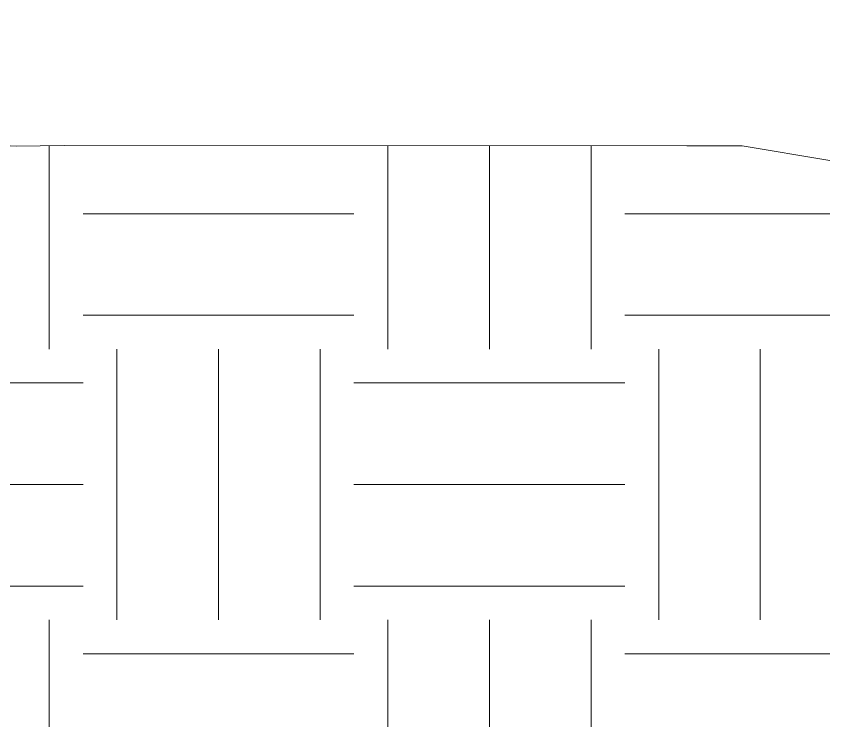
# Model space of a CAD drawing. Header units: inches. Extents: x 1718 to 6958, y -253 to 585.
# Drawn here: x 3999.9 to 4072, y -87.1 to -24.7 of the extents above; entities that cross this region are included whole.
import ezdxf

# ---------------------------------------------------------------- set-up
doc = ezdxf.new("R2010")
doc.units = ezdxf.units.IN
doc.header["$MEASUREMENT"] = 0
for name, color, linetype, lineweight in [('0-1', 7, 'Continuous', 5), ('C-TOPO-1', 252, 'Continuous', 9), ('C-TOPO-2', 250, 'Continuous', 9)]:
    doc.layers.add(name, color=color, linetype=linetype, lineweight=lineweight)
pattern_1 = [(0, (3261.815, 68.768), (24, 24), [24, -24]), (0, (3261.815, 77.768), (24, 24), [24, -24]), (0, (3261.815, 86.768), (24, 24), [24, -24]), (90, (3264.815, 89.768), (-24, 24), [24, -24]), (90, (3273.815, 89.768), (-24, 24), [24, -24]), (90, (3282.815, 89.768), (-24, 24), [24, -24])]

# ---------------------------------------------------------------- blocks, each defined once
blk = doc.blocks.new('CTR  - Topography_rvt-1-BUILDING ELEVATION - COURTYARD - LOOKING WEST')
at = {"layer": 'C-TOPO-1'}
h = blk.add_hatch(dxfattribs=at)
h.set_pattern_fill('FP_28', color=256, style=0, pattern_type=2)
h.set_pattern_definition(pattern_1)
h.paths.add_polyline_path([(3832.324, -238.724), (4004.167, -238.724), (4004.167, -36.17), (3999.922, -36.22), (3943.324, -33.133), (3943.324, -70), (3954.324, -70), (3954.324, -84), (3924.324, -84), (3924.324, -70), (3935.324, -70), (3935.324, -32.884), (3890.788, -32.884), (3846.545, -27.124), (3837.709, -26.928), (3832.791, -24.708), (3832.324, -24.708), (3832.324, -158), (3837.324, -158.034), (3843.235, -161.447), (3847.824, -168), (3847.824, -180), (3839.324, -180), (3839.324, -182), (3832.324, -182), (3832.324, -190.869)], flags=0)
h.paths.add_polyline_path([(3843.073, -177.087), (3843.875, -176.701), (3844.43, -176.005), (3844.628, -175.137), (3844.43, -174.27), (3843.875, -173.574), (3843.073, -173.188), (3842.183, -173.188), (3841.381, -173.574), (3840.826, -174.27), (3840.628, -175.137), (3840.826, -176.005), (3841.381, -176.701), (3842.183, -177.087), (3842.564, -177.087)], flags=0)
h = blk.add_hatch(dxfattribs=at)
h.set_pattern_fill('FP_28', color=256, style=0, pattern_type=2)
h.set_pattern_definition(pattern_1)
h.paths.add_polyline_path([(4061.161, -238.724), (4064.234, -238.724), (4064.234, -36.179), (4004.167, -36.17), (4004.167, -238.724), (4059.322, -238.724)], flags=0)
h = blk.add_hatch(dxfattribs=at)
h.set_pattern_fill('FP_28', color=256, style=0, pattern_type=2)
h.set_pattern_definition(pattern_1)
h.paths.add_polyline_path([(4068.916, -238.724), (4071.986, -238.724), (4071.986, -37.479), (4064.234, -36.179), (4064.234, -238.724)], flags=0)
at = {"layer": 'C-TOPO-2'}
for p, q in [((3943.324, -33.133), (3999.922, -36.22)), ((4004.167, -36.17), (3999.921, -36.22)), ((3999.922, -36.22), (4004.167, -36.17)), ((4059.322, -36.178), (4004.167, -36.17)), ((4059.322, -36.178), (4004.167, -36.17)), ((4064.234, -36.179), (4059.322, -36.178)), ((4064.234, -36.179), (4059.322, -36.178)), ((4071.986, -37.479), (4064.234, -36.179)), ((4071.986, -37.479), (4064.234, -36.179))]:
    blk.add_line(p, q, dxfattribs=at)

msp = doc.modelspace()

# ---------------------------------------------------------------- block references
at = {"layer": '0-1'}
msp.add_blockref('CTR  - Topography_rvt-1-BUILDING ELEVATION - COURTYARD - LOOKING WEST', (0, 0), dxfattribs=at)

doc.saveas('drawing.dxf')
